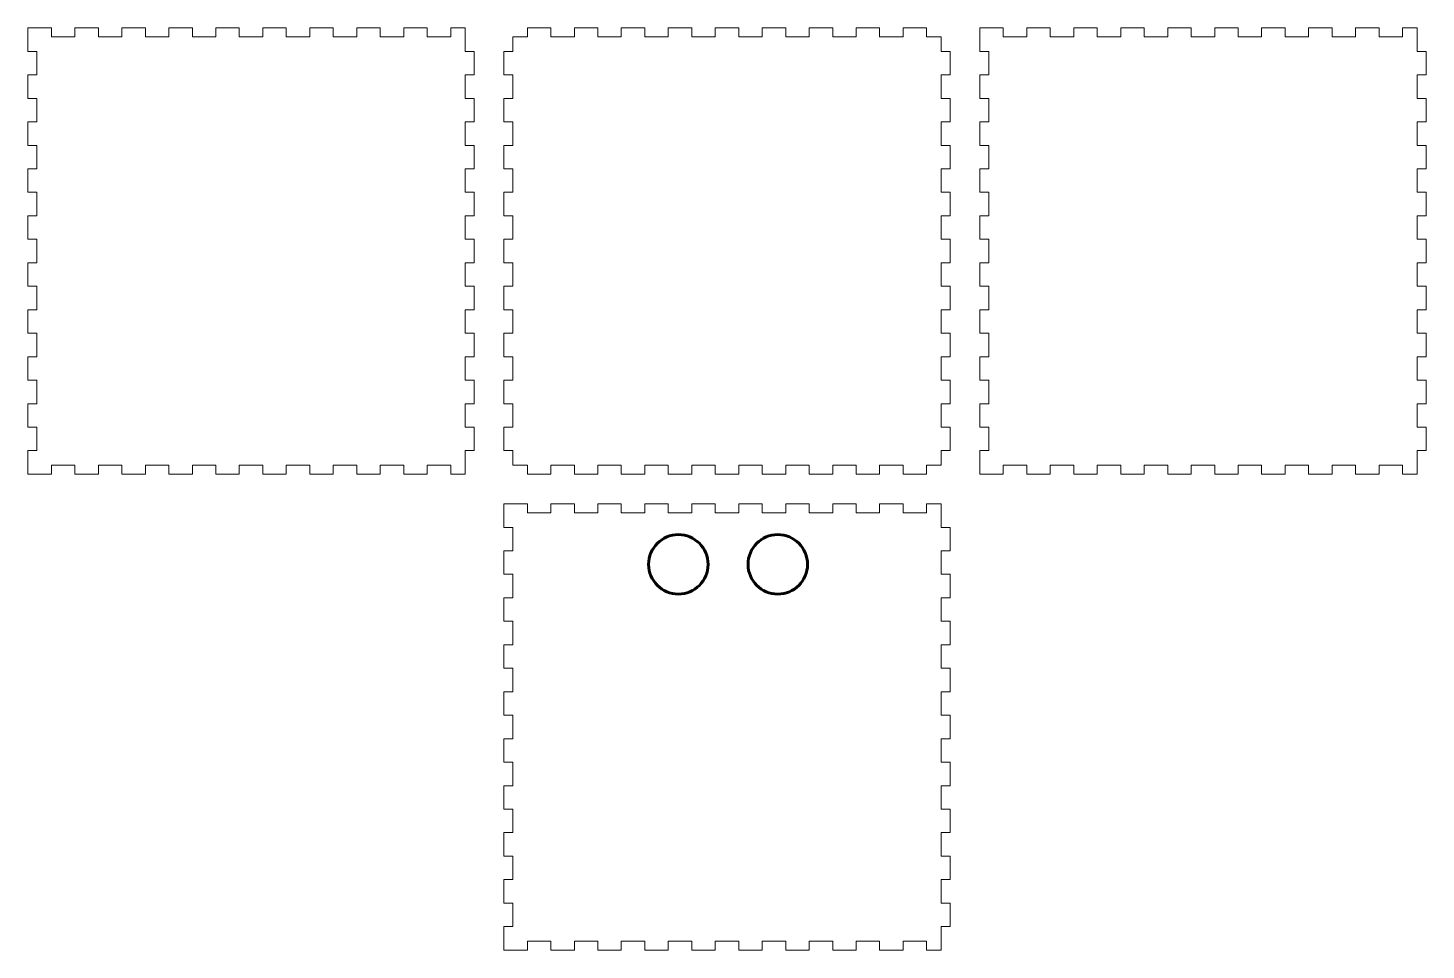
# Model space of a CAD drawing. Header units: inches. Extents: x 10 to 480, y 10 to 640.
# Drawn here: x 10 to 480, y 10 to 320 of the extents above; entities that cross this region are included whole.
import ezdxf

# ---------------------------------------------------------------- set-up
doc = ezdxf.new("R2010")
doc.units = ezdxf.units.IN
doc.header["$MEASUREMENT"] = 0
doc.layers.add('Layer 1', color=7, linetype='Continuous')

msp = doc.modelspace()

# ---------------------------------------------------------------- linework, layer by layer
at = {"layer": 'Layer 1', "color": 7, "lineweight": 5, "true_color": 0xffffff}
for points in [[(10, 320), (17.89, 320)], [(10, 312.11), (10, 320)], [(17.89, 320), (17.89, 317)], [(25.79, 320), (25.79, 317)], [(25.79, 320), (33.68, 320)], [(33.68, 320), (33.68, 317)], [(41.58, 320), (41.58, 317)], [(41.58, 320), (49.47, 320)], [(49.47, 320), (49.47, 317)], [(57.37, 320), (57.37, 317)], [(57.37, 320), (65.26, 320)], [(65.26, 320), (65.26, 317)], [(73.16, 320), (73.16, 317)], [(73.16, 320), (81.05, 320)], [(81.05, 320), (81.05, 317)], [(88.95, 320), (88.95, 317)], [(88.95, 320), (96.84, 320)], [(96.84, 320), (96.84, 317)], [(104.74, 320), (104.74, 317)], [(104.74, 320), (112.63, 320)], [(112.63, 320), (112.63, 317)], [(120.53, 320), (120.53, 317)], [(120.53, 320), (128.42, 320)], [(128.42, 320), (128.42, 317)], [(136.32, 320), (136.32, 317)], [(136.32, 320), (144.21, 320)], [(144.21, 320), (144.21, 317)], [(152.11, 320), (152.11, 317)], [(152.11, 320), (157, 320)], [(157, 312.11), (157, 320)], [(177.89, 320), (177.89, 317)], [(177.89, 320), (185.79, 320)], [(185.79, 320), (185.79, 317)], [(193.68, 320), (193.68, 317)], [(193.68, 320), (201.58, 320)], [(201.58, 320), (201.58, 317)], [(209.47, 320), (209.47, 317)], [(209.47, 320), (217.37, 320)], [(217.37, 320), (217.37, 317)], [(225.26, 320), (225.26, 317)], [(225.26, 320), (233.16, 320)], [(233.16, 320), (233.16, 317)], [(241.05, 320), (241.05, 317)], [(241.05, 320), (248.95, 320)], [(248.95, 320), (248.95, 317)], [(256.84, 320), (256.84, 317)], [(256.84, 320), (264.74, 320)], [(264.74, 320), (264.74, 317)], [(272.63, 320), (272.63, 317)], [(272.63, 320), (280.53, 320)], [(280.53, 320), (280.53, 317)], [(288.42, 320), (288.42, 317)], [(288.42, 320), (296.32, 320)], [(296.32, 320), (296.32, 317)], [(304.21, 320), (304.21, 317)], [(304.21, 320), (312.11, 320)], [(312.11, 320), (312.11, 317)], [(330, 320), (337.89, 320)], [(330, 312.11), (330, 320)], [(337.89, 320), (337.89, 317)], [(345.79, 320), (345.79, 317)], [(345.79, 320), (353.68, 320)], [(353.68, 320), (353.68, 317)], [(361.58, 320), (361.58, 317)], [(361.58, 320), (369.47, 320)], [(369.47, 320), (369.47, 317)], [(377.37, 320), (377.37, 317)], [(377.37, 320), (385.26, 320)], [(385.26, 320), (385.26, 317)], [(393.16, 320), (393.16, 317)], [(393.16, 320), (401.05, 320)], [(401.05, 320), (401.05, 317)], [(408.95, 320), (408.95, 317)], [(408.95, 320), (416.84, 320)], [(416.84, 320), (416.84, 317)], [(424.74, 320), (424.74, 317)], [(424.74, 320), (432.63, 320)], [(432.63, 320), (432.63, 317)], [(440.53, 320), (440.53, 317)], [(440.53, 320), (448.42, 320)], [(448.42, 320), (448.42, 317)], [(456.32, 320), (456.32, 317)], [(456.32, 320), (464.21, 320)], [(464.21, 320), (464.21, 317)], [(472.11, 320), (472.11, 317)], [(472.11, 320), (477, 320)], [(477, 312.11), (477, 320)], [(17.89, 317), (25.79, 317)], [(33.68, 317), (41.58, 317)], [(49.47, 317), (57.37, 317)], [(65.26, 317), (73.16, 317)], [(81.05, 317), (88.95, 317)], [(96.84, 317), (104.74, 317)], [(112.63, 317), (120.53, 317)], [(128.42, 317), (136.32, 317)], [(144.21, 317), (152.11, 317)], [(173, 317), (177.89, 317)], [(173, 312.11), (173, 317)], [(185.79, 317), (193.68, 317)], [(201.58, 317), (209.47, 317)], [(217.37, 317), (225.26, 317)], [(233.16, 317), (241.05, 317)], [(248.95, 317), (256.84, 317)], [(264.74, 317), (272.63, 317)], [(280.53, 317), (288.42, 317)], [(296.32, 317), (304.21, 317)], [(312.11, 317), (317, 317)], [(317, 312.11), (317, 317)], [(337.89, 317), (345.79, 317)], [(353.68, 317), (361.58, 317)], [(369.47, 317), (377.37, 317)], [(385.26, 317), (393.16, 317)], [(401.05, 317), (408.95, 317)], [(416.84, 317), (424.74, 317)], [(432.63, 317), (440.53, 317)], [(448.42, 317), (456.32, 317)], [(464.21, 317), (472.11, 317)], [(13, 312.11), (10, 312.11)], [(13, 304.21), (13, 312.11)], [(160, 312.11), (157, 312.11)], [(160, 304.21), (160, 312.11)], [(170, 304.21), (170, 312.11)], [(173, 312.11), (170, 312.11)], [(320, 312.11), (317, 312.11)], [(320, 304.21), (320, 312.11)], [(333, 312.11), (330, 312.11)], [(333, 304.21), (333, 312.11)], [(480, 312.11), (477, 312.11)], [(480, 304.21), (480, 312.11)], [(10, 296.32), (10, 304.21)], [(13, 304.21), (10, 304.21)], [(157, 296.32), (157, 304.21)], [(160, 304.21), (157, 304.21)], [(173, 304.21), (170, 304.21)], [(173, 296.32), (173, 304.21)], [(317, 296.32), (317, 304.21)], [(320, 304.21), (317, 304.21)], [(330, 296.32), (330, 304.21)], [(333, 304.21), (330, 304.21)], [(477, 296.32), (477, 304.21)], [(480, 304.21), (477, 304.21)], [(13, 296.32), (10, 296.32)], [(13, 288.42), (13, 296.32)], [(160, 296.32), (157, 296.32)], [(160, 288.42), (160, 296.32)], [(170, 288.42), (170, 296.32)], [(173, 296.32), (170, 296.32)], [(320, 296.32), (317, 296.32)], [(320, 288.42), (320, 296.32)], [(333, 296.32), (330, 296.32)], [(333, 288.42), (333, 296.32)], [(480, 296.32), (477, 296.32)], [(480, 288.42), (480, 296.32)], [(10, 280.53), (10, 288.42)], [(13, 288.42), (10, 288.42)], [(157, 280.53), (157, 288.42)], [(160, 288.42), (157, 288.42)], [(173, 288.42), (170, 288.42)], [(173, 280.53), (173, 288.42)], [(317, 280.53), (317, 288.42)], [(320, 288.42), (317, 288.42)], [(330, 280.53), (330, 288.42)], [(333, 288.42), (330, 288.42)], [(477, 280.53), (477, 288.42)], [(480, 288.42), (477, 288.42)], [(13, 280.53), (10, 280.53)], [(13, 272.63), (13, 280.53)], [(160, 280.53), (157, 280.53)], [(160, 272.63), (160, 280.53)], [(170, 272.63), (170, 280.53)], [(173, 280.53), (170, 280.53)], [(320, 280.53), (317, 280.53)], [(320, 272.63), (320, 280.53)], [(333, 280.53), (330, 280.53)], [(333, 272.63), (333, 280.53)], [(480, 280.53), (477, 280.53)], [(480, 272.63), (480, 280.53)], [(10, 264.74), (10, 272.63)], [(13, 272.63), (10, 272.63)], [(157, 264.74), (157, 272.63)], [(160, 272.63), (157, 272.63)], [(173, 272.63), (170, 272.63)], [(173, 264.74), (173, 272.63)], [(317, 264.74), (317, 272.63)], [(320, 272.63), (317, 272.63)], [(330, 264.74), (330, 272.63)], [(333, 272.63), (330, 272.63)], [(477, 264.74), (477, 272.63)], [(480, 272.63), (477, 272.63)], [(13, 264.74), (10, 264.74)], [(13, 256.84), (13, 264.74)], [(160, 264.74), (157, 264.74)], [(160, 256.84), (160, 264.74)], [(170, 256.84), (170, 264.74)], [(173, 264.74), (170, 264.74)], [(320, 264.74), (317, 264.74)], [(320, 256.84), (320, 264.74)], [(333, 264.74), (330, 264.74)], [(333, 256.84), (333, 264.74)], [(480, 264.74), (477, 264.74)], [(480, 256.84), (480, 264.74)], [(10, 248.95), (10, 256.84)], [(13, 256.84), (10, 256.84)], [(157, 248.95), (157, 256.84)], [(160, 256.84), (157, 256.84)], [(173, 256.84), (170, 256.84)], [(173, 248.95), (173, 256.84)], [(317, 248.95), (317, 256.84)], [(320, 256.84), (317, 256.84)], [(330, 248.95), (330, 256.84)], [(333, 256.84), (330, 256.84)], [(477, 248.95), (477, 256.84)], [(480, 256.84), (477, 256.84)], [(13, 248.95), (10, 248.95)], [(13, 241.05), (13, 248.95)], [(160, 248.95), (157, 248.95)], [(160, 241.05), (160, 248.95)], [(170, 241.05), (170, 248.95)], [(173, 248.95), (170, 248.95)], [(320, 248.95), (317, 248.95)], [(320, 241.05), (320, 248.95)], [(333, 248.95), (330, 248.95)], [(333, 241.05), (333, 248.95)], [(480, 248.95), (477, 248.95)], [(480, 241.05), (480, 248.95)], [(10, 233.16), (10, 241.05)], [(13, 241.05), (10, 241.05)], [(157, 233.16), (157, 241.05)], [(160, 241.05), (157, 241.05)], [(173, 241.05), (170, 241.05)], [(173, 233.16), (173, 241.05)], [(317, 233.16), (317, 241.05)], [(320, 241.05), (317, 241.05)], [(330, 233.16), (330, 241.05)], [(333, 241.05), (330, 241.05)], [(477, 233.16), (477, 241.05)], [(480, 241.05), (477, 241.05)], [(13, 233.16), (10, 233.16)], [(13, 225.26), (13, 233.16)], [(160, 233.16), (157, 233.16)], [(160, 225.26), (160, 233.16)], [(170, 225.26), (170, 233.16)], [(173, 233.16), (170, 233.16)], [(320, 233.16), (317, 233.16)], [(320, 225.26), (320, 233.16)], [(333, 233.16), (330, 233.16)], [(333, 225.26), (333, 233.16)], [(480, 233.16), (477, 233.16)], [(480, 225.26), (480, 233.16)], [(10, 217.37), (10, 225.26)], [(13, 225.26), (10, 225.26)], [(157, 217.37), (157, 225.26)], [(160, 225.26), (157, 225.26)], [(173, 225.26), (170, 225.26)], [(173, 217.37), (173, 225.26)], [(317, 217.37), (317, 225.26)], [(320, 225.26), (317, 225.26)], [(330, 217.37), (330, 225.26)], [(333, 225.26), (330, 225.26)], [(477, 217.37), (477, 225.26)], [(480, 225.26), (477, 225.26)], [(13, 217.37), (10, 217.37)], [(13, 209.47), (13, 217.37)], [(160, 217.37), (157, 217.37)], [(160, 209.47), (160, 217.37)], [(170, 209.47), (170, 217.37)], [(173, 217.37), (170, 217.37)], [(320, 217.37), (317, 217.37)], [(320, 209.47), (320, 217.37)], [(333, 217.37), (330, 217.37)], [(333, 209.47), (333, 217.37)], [(480, 217.37), (477, 217.37)], [(480, 209.47), (480, 217.37)], [(10, 201.58), (10, 209.47)], [(13, 209.47), (10, 209.47)], [(157, 201.58), (157, 209.47)], [(160, 209.47), (157, 209.47)], [(173, 209.47), (170, 209.47)], [(173, 201.58), (173, 209.47)], [(317, 201.58), (317, 209.47)], [(320, 209.47), (317, 209.47)], [(330, 201.58), (330, 209.47)], [(333, 209.47), (330, 209.47)], [(477, 201.58), (477, 209.47)], [(480, 209.47), (477, 209.47)], [(13, 201.58), (10, 201.58)], [(13, 193.68), (13, 201.58)], [(160, 201.58), (157, 201.58)], [(160, 193.68), (160, 201.58)], [(170, 193.68), (170, 201.58)], [(173, 201.58), (170, 201.58)], [(320, 201.58), (317, 201.58)], [(320, 193.68), (320, 201.58)], [(333, 201.58), (330, 201.58)], [(333, 193.68), (333, 201.58)], [(480, 201.58), (477, 201.58)], [(480, 193.68), (480, 201.58)], [(10, 185.79), (10, 193.68)], [(13, 193.68), (10, 193.68)], [(157, 185.79), (157, 193.68)], [(160, 193.68), (157, 193.68)], [(173, 193.68), (170, 193.68)], [(173, 185.79), (173, 193.68)], [(317, 185.79), (317, 193.68)], [(320, 193.68), (317, 193.68)], [(330, 185.79), (330, 193.68)], [(333, 193.68), (330, 193.68)], [(477, 185.79), (477, 193.68)], [(480, 193.68), (477, 193.68)], [(13, 185.79), (10, 185.79)], [(13, 177.89), (13, 185.79)], [(160, 185.79), (157, 185.79)], [(160, 177.89), (160, 185.79)], [(170, 177.89), (170, 185.79)], [(173, 185.79), (170, 185.79)], [(320, 185.79), (317, 185.79)], [(320, 177.89), (320, 185.79)], [(333, 185.79), (330, 185.79)], [(333, 177.89), (333, 185.79)], [(480, 185.79), (477, 185.79)], [(480, 177.89), (480, 185.79)], [(10, 170), (10, 177.89)], [(13, 177.89), (10, 177.89)], [(157, 170), (157, 177.89)], [(160, 177.89), (157, 177.89)], [(173, 177.89), (170, 177.89)], [(173, 173), (173, 177.89)], [(317, 173), (317, 177.89)], [(320, 177.89), (317, 177.89)], [(330, 170), (330, 177.89)], [(333, 177.89), (330, 177.89)], [(477, 170), (477, 177.89)], [(480, 177.89), (477, 177.89)], [(10, 170), (17.89, 170)], [(17.89, 173), (17.89, 170)], [(17.89, 173), (25.79, 173)], [(25.79, 173), (25.79, 170)], [(25.79, 170), (33.68, 170)], [(33.68, 173), (33.68, 170)], [(33.68, 173), (41.58, 173)], [(41.58, 173), (41.58, 170)], [(41.58, 170), (49.47, 170)], [(49.47, 173), (49.47, 170)], [(49.47, 173), (57.37, 173)], [(57.37, 173), (57.37, 170)], [(57.37, 170), (65.26, 170)], [(65.26, 173), (65.26, 170)], [(65.26, 173), (73.16, 173)], [(73.16, 173), (73.16, 170)], [(73.16, 170), (81.05, 170)], [(81.05, 173), (81.05, 170)], [(81.05, 173), (88.95, 173)], [(88.95, 173), (88.95, 170)], [(88.95, 170), (96.84, 170)], [(96.84, 173), (96.84, 170)], [(96.84, 173), (104.74, 173)], [(104.74, 173), (104.74, 170)], [(104.74, 170), (112.63, 170)], [(112.63, 173), (112.63, 170)], [(112.63, 173), (120.53, 173)], [(120.53, 173), (120.53, 170)], [(120.53, 170), (128.42, 170)], [(128.42, 173), (128.42, 170)], [(128.42, 173), (136.32, 173)], [(136.32, 173), (136.32, 170)], [(136.32, 170), (144.21, 170)], [(144.21, 173), (144.21, 170)], [(144.21, 173), (152.11, 173)], [(152.11, 173), (152.11, 170)], [(152.11, 170), (157, 170)], [(173, 173), (177.89, 173)], [(177.89, 173), (177.89, 170)], [(177.89, 170), (185.79, 170)], [(185.79, 173), (185.79, 170)], [(185.79, 173), (193.68, 173)], [(193.68, 173), (193.68, 170)], [(193.68, 170), (201.58, 170)], [(201.58, 173), (201.58, 170)], [(201.58, 173), (209.47, 173)], [(209.47, 173), (209.47, 170)], [(209.47, 170), (217.37, 170)], [(217.37, 173), (217.37, 170)], [(217.37, 173), (225.26, 173)], [(225.26, 173), (225.26, 170)], [(225.26, 170), (233.16, 170)], [(233.16, 173), (233.16, 170)], [(233.16, 173), (241.05, 173)], [(241.05, 173), (241.05, 170)], [(241.05, 170), (248.95, 170)], [(248.95, 173), (248.95, 170)], [(248.95, 173), (256.84, 173)], [(256.84, 173), (256.84, 170)], [(256.84, 170), (264.74, 170)], [(264.74, 173), (264.74, 170)], [(264.74, 173), (272.63, 173)], [(272.63, 173), (272.63, 170)], [(272.63, 170), (280.53, 170)], [(280.53, 173), (280.53, 170)], [(280.53, 173), (288.42, 173)], [(288.42, 173), (288.42, 170)], [(288.42, 170), (296.32, 170)], [(296.32, 173), (296.32, 170)], [(296.32, 173), (304.21, 173)], [(304.21, 173), (304.21, 170)], [(304.21, 170), (312.11, 170)], [(312.11, 173), (312.11, 170)], [(312.11, 173), (317, 173)], [(330, 170), (337.89, 170)], [(337.89, 173), (337.89, 170)], [(337.89, 173), (345.79, 173)], [(345.79, 173), (345.79, 170)], [(345.79, 170), (353.68, 170)], [(353.68, 173), (353.68, 170)], [(353.68, 173), (361.58, 173)], [(361.58, 173), (361.58, 170)], [(361.58, 170), (369.47, 170)], [(369.47, 173), (369.47, 170)], [(369.47, 173), (377.37, 173)], [(377.37, 173), (377.37, 170)], [(377.37, 170), (385.26, 170)], [(385.26, 173), (385.26, 170)], [(385.26, 173), (393.16, 173)], [(393.16, 173), (393.16, 170)], [(393.16, 170), (401.05, 170)], [(401.05, 173), (401.05, 170)], [(401.05, 173), (408.95, 173)], [(408.95, 173), (408.95, 170)], [(408.95, 170), (416.84, 170)], [(416.84, 173), (416.84, 170)], [(416.84, 173), (424.74, 173)], [(424.74, 173), (424.74, 170)], [(424.74, 170), (432.63, 170)], [(432.63, 173), (432.63, 170)], [(432.63, 173), (440.53, 173)], [(440.53, 173), (440.53, 170)], [(440.53, 170), (448.42, 170)], [(448.42, 173), (448.42, 170)], [(448.42, 173), (456.32, 173)], [(456.32, 173), (456.32, 170)], [(456.32, 170), (464.21, 170)], [(464.21, 173), (464.21, 170)], [(464.21, 173), (472.11, 173)], [(472.11, 173), (472.11, 170)], [(472.11, 170), (477, 170)], [(170, 160), (177.89, 160)], [(170, 152.11), (170, 160)], [(177.89, 160), (177.89, 157)], [(185.79, 160), (185.79, 157)], [(185.79, 160), (193.68, 160)], [(193.68, 160), (193.68, 157)], [(201.58, 160), (201.58, 157)], [(201.58, 160), (209.47, 160)], [(209.47, 160), (209.47, 157)], [(217.37, 160), (217.37, 157)], [(217.37, 160), (225.26, 160)], [(225.26, 160), (225.26, 157)], [(233.16, 160), (233.16, 157)], [(233.16, 160), (241.05, 160)], [(241.05, 160), (241.05, 157)], [(248.95, 160), (248.95, 157)], [(248.95, 160), (256.84, 160)], [(256.84, 160), (256.84, 157)], [(264.74, 160), (264.74, 157)], [(264.74, 160), (272.63, 160)], [(272.63, 160), (272.63, 157)], [(280.53, 160), (280.53, 157)], [(280.53, 160), (288.42, 160)], [(288.42, 160), (288.42, 157)], [(296.32, 160), (296.32, 157)], [(296.32, 160), (304.21, 160)], [(304.21, 160), (304.21, 157)], [(312.11, 160), (312.11, 157)], [(312.11, 160), (317, 160)], [(317, 152.11), (317, 160)], [(177.89, 157), (185.79, 157)], [(193.68, 157), (201.58, 157)], [(209.47, 157), (217.37, 157)], [(225.26, 157), (233.16, 157)], [(241.05, 157), (248.95, 157)], [(256.84, 157), (264.74, 157)], [(272.63, 157), (280.53, 157)], [(288.42, 157), (296.32, 157)], [(304.21, 157), (312.11, 157)], [(173, 152.11), (170, 152.11)], [(173, 144.21), (173, 152.11)], [(320, 152.11), (317, 152.11)], [(320, 144.21), (320, 152.11)], [(170, 136.32), (170, 144.21)], [(173, 144.21), (170, 144.21)], [(317, 136.32), (317, 144.21)], [(320, 144.21), (317, 144.21)], [(173, 136.32), (170, 136.32)], [(173, 128.42), (173, 136.32)], [(320, 136.32), (317, 136.32)], [(320, 128.42), (320, 136.32)], [(170, 120.53), (170, 128.42)], [(173, 128.42), (170, 128.42)], [(317, 120.53), (317, 128.42)], [(320, 128.42), (317, 128.42)], [(173, 120.53), (170, 120.53)], [(173, 112.63), (173, 120.53)], [(320, 120.53), (317, 120.53)], [(320, 112.63), (320, 120.53)], [(170, 104.74), (170, 112.63)], [(173, 112.63), (170, 112.63)], [(317, 104.74), (317, 112.63)], [(320, 112.63), (317, 112.63)], [(173, 104.74), (170, 104.74)], [(173, 96.84), (173, 104.74)], [(320, 104.74), (317, 104.74)], [(320, 96.84), (320, 104.74)], [(170, 88.95), (170, 96.84)], [(173, 96.84), (170, 96.84)], [(317, 88.95), (317, 96.84)], [(320, 96.84), (317, 96.84)], [(173, 88.95), (170, 88.95)], [(173, 81.05), (173, 88.95)], [(320, 88.95), (317, 88.95)], [(320, 81.05), (320, 88.95)], [(170, 73.16), (170, 81.05)], [(173, 81.05), (170, 81.05)], [(317, 73.16), (317, 81.05)], [(320, 81.05), (317, 81.05)], [(173, 73.16), (170, 73.16)], [(173, 65.26), (173, 73.16)], [(320, 73.16), (317, 73.16)], [(320, 65.26), (320, 73.16)], [(170, 57.37), (170, 65.26)], [(173, 65.26), (170, 65.26)], [(317, 57.37), (317, 65.26)], [(320, 65.26), (317, 65.26)], [(173, 57.37), (170, 57.37)], [(173, 49.47), (173, 57.37)], [(320, 57.37), (317, 57.37)], [(320, 49.47), (320, 57.37)], [(170, 41.58), (170, 49.47)], [(173, 49.47), (170, 49.47)], [(317, 41.58), (317, 49.47)], [(320, 49.47), (317, 49.47)], [(173, 41.58), (170, 41.58)], [(173, 33.68), (173, 41.58)], [(320, 41.58), (317, 41.58)], [(320, 33.68), (320, 41.58)], [(170, 25.79), (170, 33.68)], [(173, 33.68), (170, 33.68)], [(317, 25.79), (317, 33.68)], [(320, 33.68), (317, 33.68)], [(173, 25.79), (170, 25.79)], [(173, 17.89), (173, 25.79)], [(320, 25.79), (317, 25.79)], [(320, 17.89), (320, 25.79)], [(170, 10), (170, 17.89)], [(173, 17.89), (170, 17.89)], [(317, 10), (317, 17.89)], [(320, 17.89), (317, 17.89)], [(170, 10), (177.89, 10)], [(177.89, 13), (177.89, 10)], [(177.89, 13), (185.79, 13)], [(185.79, 13), (185.79, 10)], [(185.79, 10), (193.68, 10)], [(193.68, 13), (193.68, 10)], [(193.68, 13), (201.58, 13)], [(201.58, 13), (201.58, 10)], [(201.58, 10), (209.47, 10)], [(209.47, 13), (209.47, 10)], [(209.47, 13), (217.37, 13)], [(217.37, 13), (217.37, 10)], [(217.37, 10), (225.26, 10)], [(225.26, 13), (225.26, 10)], [(225.26, 13), (233.16, 13)], [(233.16, 13), (233.16, 10)], [(233.16, 10), (241.05, 10)], [(241.05, 13), (241.05, 10)], [(241.05, 13), (248.95, 13)], [(248.95, 13), (248.95, 10)], [(248.95, 10), (256.84, 10)], [(256.84, 13), (256.84, 10)], [(256.84, 13), (264.74, 13)], [(264.74, 13), (264.74, 10)], [(264.74, 10), (272.63, 10)], [(272.63, 13), (272.63, 10)], [(272.63, 13), (280.53, 13)], [(280.53, 13), (280.53, 10)], [(280.53, 10), (288.42, 10)], [(288.42, 13), (288.42, 10)], [(288.42, 13), (296.32, 13)], [(296.32, 13), (296.32, 10)], [(296.32, 10), (304.21, 10)], [(304.21, 13), (304.21, 10)], [(304.21, 13), (312.11, 13)], [(312.11, 13), (312.11, 10)], [(312.11, 10), (317, 10)]]:
    msp.add_lwpolyline(points, dxfattribs=at)
at = {"layer": 'Layer 1', "color": 250, "lineweight": 60, "true_color": 0x231f20}
for points in [[(238.65, 139.67), (238.65, 134.14), (234.17, 129.67), (228.65, 129.67), (223.13, 129.67), (218.65, 134.14), (218.65, 139.67), (218.65, 145.19), (223.13, 149.67), (228.65, 149.67), (234.17, 149.67), (238.65, 145.19), (238.65, 139.67)], [(272.07, 139.67), (272.07, 134.14), (267.6, 129.67), (262.07, 129.67), (256.55, 129.67), (252.07, 134.14), (252.07, 139.67), (252.07, 145.19), (256.55, 149.67), (262.07, 149.67), (267.6, 149.67), (272.07, 145.19), (272.07, 139.67)]]:
    msp.add_open_spline(points, degree=3, knots=[0, 0, 0, 0, 1, 1, 1, 2, 2, 2, 3, 3, 3, 4, 4, 4, 4], dxfattribs=at)

doc.saveas('drawing.dxf')
